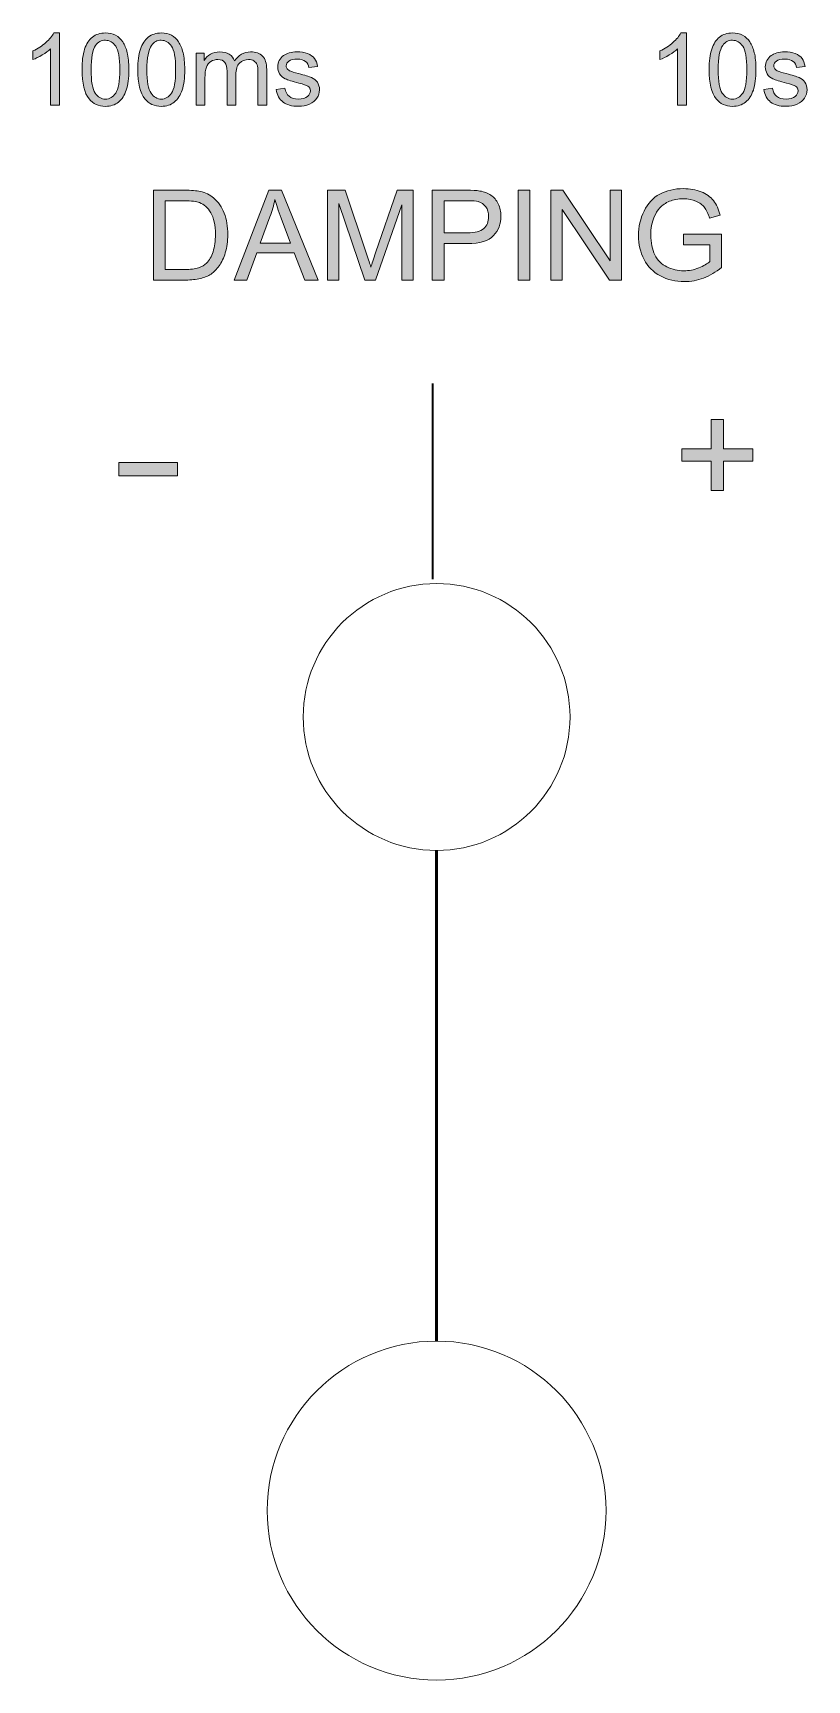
# Model space of a CAD drawing. Header units: inches. Extents: x -54 to 54, y -111 to 111.
# Drawn here: x -11.35 to 10.41, y -59.28 to -13 of the extents above; entities that cross this region are included whole.
import ezdxf

# ---------------------------------------------------------------- set-up
doc = ezdxf.new("R2010")
doc.units = ezdxf.units.IN
doc.header["$MEASUREMENT"] = 0
doc.layers.add('Decoupe', color=7, linetype='Continuous')
doc.layers.add('Impression', color=7, linetype='Continuous')

# ---------------------------------------------------------------- blocks, each defined once
blk = doc.blocks.new('block 26')
at = {"layer": 'Impression', "true_color": 0xffffff}
h = blk.add_hatch(color=7, dxfattribs=at)
h.dxf.hatch_style = 2
edge = h.paths.add_edge_path()
edge.add_spline(control_points=[(-7.96, -19.941), (-7.96, -19.941), (-7.96, -17.415), (-7.96, -17.415), (-7.96, -17.415), (-7.09, -17.415), (-7.09, -17.415), (-6.894, -17.415), (-6.744, -17.427), (-6.641, -17.451), (-6.496, -17.485), (-6.373, -17.545), (-6.27, -17.632), (-6.137, -17.745), (-6.037, -17.889), (-5.972, -18.064), (-5.905, -18.239), (-5.872, -18.439), (-5.872, -18.664), (-5.872, -18.856), (-5.895, -19.026), (-5.94, -19.174), (-5.984, -19.322), (-6.042, -19.445), (-6.112, -19.542), (-6.182, -19.639), (-6.259, -19.715), (-6.342, -19.771), (-6.425, -19.827), (-6.526, -19.869), (-6.643, -19.897), (-6.761, -19.926), (-6.896, -19.941), (-7.049, -19.941), (-7.049, -19.941), (-7.96, -19.941), (-7.96, -19.941)], knot_values=[0, 0, 0, 0, 1, 1, 1, 2, 2, 2, 3, 3, 3, 4, 4, 4, 5, 5, 5, 6, 6, 6, 7, 7, 7, 8, 8, 8, 9, 9, 9, 10, 10, 10, 11, 11, 11, 12, 12, 12, 12], degree=3, periodic=1)
edge = h.paths.add_edge_path()
edge.add_spline(control_points=[(-7.626, -19.643), (-7.626, -19.643), (-7.087, -19.643), (-7.087, -19.643), (-6.92, -19.643), (-6.789, -19.627), (-6.695, -19.596), (-6.6, -19.565), (-6.524, -19.521), (-6.468, -19.465), (-6.389, -19.386), (-6.327, -19.279), (-6.283, -19.145), (-6.239, -19.012), (-6.217, -18.849), (-6.217, -18.659), (-6.217, -18.395), (-6.26, -18.192), (-6.347, -18.05), (-6.434, -17.908), (-6.539, -17.813), (-6.663, -17.765), (-6.753, -17.731), (-6.897, -17.713), (-7.095, -17.713), (-7.095, -17.713), (-7.626, -17.713), (-7.626, -17.713), (-7.626, -17.713), (-7.626, -19.643), (-7.626, -19.643)], knot_values=[0, 0, 0, 0, 1, 1, 1, 2, 2, 2, 3, 3, 3, 4, 4, 4, 5, 5, 5, 6, 6, 6, 7, 7, 7, 8, 8, 8, 9, 9, 9, 10, 10, 10, 10], degree=3, periodic=1)
h = blk.add_hatch(color=7, dxfattribs=at)
h.dxf.hatch_style = 2
h.paths.add_polyline_path([(-5.69, -19.941), (-4.72, -17.415), (-4.36, -17.415), (-3.326, -19.941), (-3.707, -19.941), (-4.002, -19.176), (-5.058, -19.176), (-5.335, -19.941)])
edge = h.paths.add_edge_path()
edge.add_spline(control_points=[(-4.961, -18.904), (-4.961, -18.904), (-4.105, -18.904), (-4.105, -18.904), (-4.105, -18.904), (-4.369, -18.204), (-4.369, -18.204), (-4.449, -17.992), (-4.509, -17.817), (-4.548, -17.681), (-4.58, -17.842), (-4.625, -18.003), (-4.684, -18.163), (-4.684, -18.163), (-4.961, -18.904), (-4.961, -18.904)], knot_values=[0, 0, 0, 0, 1, 1, 1, 2, 2, 2, 3, 3, 3, 4, 4, 4, 5, 5, 5, 5], degree=3, periodic=1)
h = blk.add_hatch(color=7, dxfattribs=at)
h.dxf.hatch_style = 2
edge = h.paths.add_edge_path()
edge.add_spline(control_points=[(-3.07, -19.941), (-3.07, -19.941), (-3.07, -17.415), (-3.07, -17.415), (-3.07, -17.415), (-2.567, -17.415), (-2.567, -17.415), (-2.567, -17.415), (-1.969, -19.203), (-1.969, -19.203), (-1.914, -19.37), (-1.874, -19.494), (-1.848, -19.577), (-1.82, -19.485), (-1.775, -19.35), (-1.714, -19.172), (-1.714, -19.172), (-1.109, -17.415), (-1.109, -17.415), (-1.109, -17.415), (-0.66, -17.415), (-0.66, -17.415), (-0.66, -17.415), (-0.66, -19.941), (-0.66, -19.941), (-0.66, -19.941), (-0.982, -19.941), (-0.982, -19.941), (-0.982, -19.941), (-0.982, -17.827), (-0.982, -17.827), (-0.982, -17.827), (-1.716, -19.941), (-1.716, -19.941), (-1.716, -19.941), (-2.017, -19.941), (-2.017, -19.941), (-2.017, -19.941), (-2.748, -17.791), (-2.748, -17.791), (-2.748, -17.791), (-2.748, -19.941), (-2.748, -19.941), (-2.748, -19.941), (-3.07, -19.941), (-3.07, -19.941)], knot_values=[0, 0, 0, 0, 1, 1, 1, 2, 2, 2, 3, 3, 3, 4, 4, 4, 5, 5, 5, 6, 6, 6, 7, 7, 7, 8, 8, 8, 9, 9, 9, 10, 10, 10, 11, 11, 11, 12, 12, 12, 13, 13, 13, 14, 14, 14, 15, 15, 15, 15], degree=3, periodic=1)
h = blk.add_hatch(color=7, dxfattribs=at)
h.dxf.hatch_style = 2
edge = h.paths.add_edge_path()
edge.add_spline(control_points=[(-0.121, -19.941), (-0.121, -19.941), (-0.121, -17.415), (-0.121, -17.415), (-0.121, -17.415), (0.832, -17.415), (0.832, -17.415), (1, -17.415), (1.128, -17.423), (1.216, -17.439), (1.34, -17.46), (1.444, -17.499), (1.528, -17.557), (1.612, -17.615), (1.679, -17.697), (1.73, -17.801), (1.781, -17.906), (1.807, -18.021), (1.807, -18.146), (1.807, -18.36), (1.739, -18.542), (1.602, -18.691), (1.465, -18.84), (1.219, -18.914), (0.861, -18.914), (0.861, -18.914), (0.213, -18.914), (0.213, -18.914), (0.213, -18.914), (0.213, -19.941), (0.213, -19.941), (0.213, -19.941), (-0.121, -19.941), (-0.121, -19.941)], knot_values=[0, 0, 0, 0, 1, 1, 1, 2, 2, 2, 3, 3, 3, 4, 4, 4, 5, 5, 5, 6, 6, 6, 7, 7, 7, 8, 8, 8, 9, 9, 9, 10, 10, 10, 11, 11, 11, 11], degree=3, periodic=1)
edge = h.paths.add_edge_path()
edge.add_spline(control_points=[(0.213, -18.616), (0.213, -18.616), (0.866, -18.616), (0.866, -18.616), (1.082, -18.616), (1.236, -18.576), (1.326, -18.495), (1.417, -18.415), (1.462, -18.302), (1.462, -18.156), (1.462, -18.05), (1.436, -17.96), (1.382, -17.885), (1.329, -17.809), (1.258, -17.76), (1.171, -17.736), (1.115, -17.721), (1.011, -17.713), (0.86, -17.713), (0.86, -17.713), (0.213, -17.713), (0.213, -17.713), (0.213, -17.713), (0.213, -18.616), (0.213, -18.616)], knot_values=[0, 0, 0, 0, 1, 1, 1, 2, 2, 2, 3, 3, 3, 4, 4, 4, 5, 5, 5, 6, 6, 6, 7, 7, 7, 8, 8, 8, 8], degree=3, periodic=1)
h = blk.add_hatch(color=7, dxfattribs=at)
h.dxf.hatch_style = 2
h.paths.add_polyline_path([(2.289, -19.941), (2.289, -17.415), (2.623, -17.415), (2.623, -19.941)])
h = blk.add_hatch(color=7, dxfattribs=at)
h.dxf.hatch_style = 2
h.paths.add_polyline_path([(3.209, -19.941), (3.209, -17.415), (3.552, -17.415), (4.878, -19.398), (4.878, -17.415), (5.199, -17.415), (5.199, -19.941), (4.856, -19.941), (3.53, -17.956), (3.53, -19.941)])
h = blk.add_hatch(color=7, dxfattribs=at)
h.dxf.hatch_style = 2
edge = h.paths.add_edge_path()
edge.add_spline(control_points=[(6.942, -18.95), (6.942, -18.95), (6.942, -18.654), (6.942, -18.654), (6.942, -18.654), (8.012, -18.652), (8.012, -18.652), (8.012, -18.652), (8.012, -19.589), (8.012, -19.589), (7.847, -19.72), (7.678, -19.819), (7.503, -19.885), (7.329, -19.951), (7.15, -19.984), (6.966, -19.984), (6.718, -19.984), (6.493, -19.931), (6.29, -19.824), (6.087, -19.718), (5.934, -19.564), (5.831, -19.364), (5.727, -19.163), (5.676, -18.938), (5.676, -18.69), (5.676, -18.444), (5.727, -18.215), (5.83, -18.002), (5.933, -17.789), (6.081, -17.631), (6.274, -17.527), (6.466, -17.424), (6.689, -17.372), (6.94, -17.372), (7.123, -17.372), (7.288, -17.402), (7.435, -17.461), (7.583, -17.52), (7.699, -17.602), (7.782, -17.708), (7.866, -17.814), (7.93, -17.952), (7.974, -18.122), (7.974, -18.122), (7.672, -18.204), (7.672, -18.204), (7.634, -18.076), (7.587, -17.974), (7.531, -17.901), (7.475, -17.828), (7.394, -17.769), (7.29, -17.725), (7.185, -17.68), (7.069, -17.658), (6.942, -17.658), (6.789, -17.658), (6.657, -17.681), (6.546, -17.728), (6.434, -17.774), (6.344, -17.836), (6.276, -17.911), (6.208, -17.987), (6.155, -18.071), (6.117, -18.161), (6.052, -18.317), (6.02, -18.487), (6.02, -18.669), (6.02, -18.894), (6.059, -19.083), (6.136, -19.234), (6.214, -19.386), (6.327, -19.499), (6.475, -19.572), (6.623, -19.645), (6.781, -19.682), (6.947, -19.682), (7.092, -19.682), (7.233, -19.654), (7.371, -19.599), (7.509, -19.543), (7.613, -19.483), (7.684, -19.42), (7.684, -19.42), (7.684, -18.95), (7.684, -18.95), (7.684, -18.95), (6.942, -18.95), (6.942, -18.95)], knot_values=[0, 0, 0, 0, 1, 1, 1, 2, 2, 2, 3, 3, 3, 4, 4, 4, 5, 5, 5, 6, 6, 6, 7, 7, 7, 8, 8, 8, 9, 9, 9, 10, 10, 10, 11, 11, 11, 12, 12, 12, 13, 13, 13, 14, 14, 14, 15, 15, 15, 16, 16, 16, 17, 17, 17, 18, 18, 18, 19, 19, 19, 20, 20, 20, 21, 21, 21, 22, 22, 22, 23, 23, 23, 24, 24, 24, 25, 25, 25, 26, 26, 26, 27, 27, 27, 28, 28, 28, 29, 29, 29, 29], degree=3, periodic=1)
at = {"layer": 'Impression', "lineweight": 0}
for points in [[(-5.69, -19.941), (-4.72, -17.415), (-4.36, -17.415), (-3.326, -19.941), (-3.707, -19.941), (-4.002, -19.176), (-5.058, -19.176), (-5.335, -19.941), (-5.69, -19.941)], [(2.289, -19.941), (2.289, -17.415), (2.623, -17.415), (2.623, -19.941), (2.289, -19.941)], [(3.209, -19.941), (3.209, -17.415), (3.552, -17.415), (4.878, -19.398), (4.878, -17.415), (5.199, -17.415), (5.199, -19.941), (4.856, -19.941), (3.53, -17.956), (3.53, -19.941), (3.209, -19.941)]]:
    blk.add_lwpolyline(points, dxfattribs=at)
for points, knots in [([(-7.96, -19.941), (-7.96, -19.941), (-7.96, -17.415), (-7.96, -17.415), (-7.96, -17.415), (-7.09, -17.415), (-7.09, -17.415), (-6.894, -17.415), (-6.744, -17.427), (-6.641, -17.451), (-6.496, -17.485), (-6.373, -17.545), (-6.27, -17.632), (-6.137, -17.745), (-6.037, -17.889), (-5.972, -18.064), (-5.905, -18.239), (-5.872, -18.439), (-5.872, -18.664), (-5.872, -18.856), (-5.895, -19.026), (-5.94, -19.174), (-5.984, -19.322), (-6.042, -19.445), (-6.112, -19.542), (-6.182, -19.639), (-6.259, -19.715), (-6.342, -19.771), (-6.425, -19.827), (-6.526, -19.869), (-6.643, -19.897), (-6.761, -19.926), (-6.896, -19.941), (-7.049, -19.941), (-7.049, -19.941), (-7.96, -19.941), (-7.96, -19.941)], [0, 0, 0, 0, 1, 1, 1, 2, 2, 2, 3, 3, 3, 4, 4, 4, 5, 5, 5, 6, 6, 6, 7, 7, 7, 8, 8, 8, 9, 9, 9, 10, 10, 10, 11, 11, 11, 12, 12, 12, 12]), ([(-3.07, -19.941), (-3.07, -19.941), (-3.07, -17.415), (-3.07, -17.415), (-3.07, -17.415), (-2.567, -17.415), (-2.567, -17.415), (-2.567, -17.415), (-1.969, -19.203), (-1.969, -19.203), (-1.914, -19.37), (-1.874, -19.494), (-1.848, -19.577), (-1.82, -19.485), (-1.775, -19.35), (-1.714, -19.172), (-1.714, -19.172), (-1.109, -17.415), (-1.109, -17.415), (-1.109, -17.415), (-0.66, -17.415), (-0.66, -17.415), (-0.66, -17.415), (-0.66, -19.941), (-0.66, -19.941), (-0.66, -19.941), (-0.982, -19.941), (-0.982, -19.941), (-0.982, -19.941), (-0.982, -17.827), (-0.982, -17.827), (-0.982, -17.827), (-1.716, -19.941), (-1.716, -19.941), (-1.716, -19.941), (-2.017, -19.941), (-2.017, -19.941), (-2.017, -19.941), (-2.748, -17.791), (-2.748, -17.791), (-2.748, -17.791), (-2.748, -19.941), (-2.748, -19.941), (-2.748, -19.941), (-3.07, -19.941), (-3.07, -19.941)], [0, 0, 0, 0, 1, 1, 1, 2, 2, 2, 3, 3, 3, 4, 4, 4, 5, 5, 5, 6, 6, 6, 7, 7, 7, 8, 8, 8, 9, 9, 9, 10, 10, 10, 11, 11, 11, 12, 12, 12, 13, 13, 13, 14, 14, 14, 15, 15, 15, 15]), ([(-0.121, -19.941), (-0.121, -19.941), (-0.121, -17.415), (-0.121, -17.415), (-0.121, -17.415), (0.832, -17.415), (0.832, -17.415), (1, -17.415), (1.128, -17.423), (1.216, -17.439), (1.34, -17.46), (1.444, -17.499), (1.528, -17.557), (1.612, -17.615), (1.679, -17.697), (1.73, -17.801), (1.781, -17.906), (1.807, -18.021), (1.807, -18.146), (1.807, -18.36), (1.739, -18.542), (1.602, -18.691), (1.465, -18.84), (1.219, -18.914), (0.861, -18.914), (0.861, -18.914), (0.213, -18.914), (0.213, -18.914), (0.213, -18.914), (0.213, -19.941), (0.213, -19.941), (0.213, -19.941), (-0.121, -19.941), (-0.121, -19.941)], [0, 0, 0, 0, 1, 1, 1, 2, 2, 2, 3, 3, 3, 4, 4, 4, 5, 5, 5, 6, 6, 6, 7, 7, 7, 8, 8, 8, 9, 9, 9, 10, 10, 10, 11, 11, 11, 11]), ([(6.942, -18.95), (6.942, -18.95), (6.942, -18.654), (6.942, -18.654), (6.942, -18.654), (8.012, -18.652), (8.012, -18.652), (8.012, -18.652), (8.012, -19.589), (8.012, -19.589), (7.847, -19.72), (7.678, -19.819), (7.503, -19.885), (7.329, -19.951), (7.15, -19.984), (6.966, -19.984), (6.718, -19.984), (6.493, -19.931), (6.29, -19.824), (6.087, -19.718), (5.934, -19.564), (5.831, -19.364), (5.727, -19.163), (5.676, -18.938), (5.676, -18.69), (5.676, -18.444), (5.727, -18.215), (5.83, -18.002), (5.933, -17.789), (6.081, -17.631), (6.274, -17.527), (6.466, -17.424), (6.689, -17.372), (6.94, -17.372), (7.123, -17.372), (7.288, -17.402), (7.435, -17.461), (7.583, -17.52), (7.699, -17.602), (7.782, -17.708), (7.866, -17.814), (7.93, -17.952), (7.974, -18.122), (7.974, -18.122), (7.672, -18.204), (7.672, -18.204), (7.634, -18.076), (7.587, -17.974), (7.531, -17.901), (7.475, -17.828), (7.394, -17.769), (7.29, -17.725), (7.185, -17.68), (7.069, -17.658), (6.942, -17.658), (6.789, -17.658), (6.657, -17.681), (6.546, -17.728), (6.434, -17.774), (6.344, -17.836), (6.276, -17.911), (6.208, -17.987), (6.155, -18.071), (6.117, -18.161), (6.052, -18.317), (6.02, -18.487), (6.02, -18.669), (6.02, -18.894), (6.059, -19.083), (6.136, -19.234), (6.214, -19.386), (6.327, -19.499), (6.475, -19.572), (6.623, -19.645), (6.781, -19.682), (6.947, -19.682), (7.092, -19.682), (7.233, -19.654), (7.371, -19.599), (7.509, -19.543), (7.613, -19.483), (7.684, -19.42), (7.684, -19.42), (7.684, -18.95), (7.684, -18.95), (7.684, -18.95), (6.942, -18.95), (6.942, -18.95)], [0, 0, 0, 0, 1, 1, 1, 2, 2, 2, 3, 3, 3, 4, 4, 4, 5, 5, 5, 6, 6, 6, 7, 7, 7, 8, 8, 8, 9, 9, 9, 10, 10, 10, 11, 11, 11, 12, 12, 12, 13, 13, 13, 14, 14, 14, 15, 15, 15, 16, 16, 16, 17, 17, 17, 18, 18, 18, 19, 19, 19, 20, 20, 20, 21, 21, 21, 22, 22, 22, 23, 23, 23, 24, 24, 24, 25, 25, 25, 26, 26, 26, 27, 27, 27, 28, 28, 28, 29, 29, 29, 29]), ([(-7.626, -19.643), (-7.626, -19.643), (-7.087, -19.643), (-7.087, -19.643), (-6.92, -19.643), (-6.789, -19.627), (-6.695, -19.596), (-6.6, -19.565), (-6.524, -19.521), (-6.468, -19.465), (-6.389, -19.386), (-6.327, -19.279), (-6.283, -19.145), (-6.239, -19.012), (-6.217, -18.849), (-6.217, -18.659), (-6.217, -18.395), (-6.26, -18.192), (-6.347, -18.05), (-6.434, -17.908), (-6.539, -17.813), (-6.663, -17.765), (-6.753, -17.731), (-6.897, -17.713), (-7.095, -17.713), (-7.095, -17.713), (-7.626, -17.713), (-7.626, -17.713), (-7.626, -17.713), (-7.626, -19.643), (-7.626, -19.643)], [0, 0, 0, 0, 1, 1, 1, 2, 2, 2, 3, 3, 3, 4, 4, 4, 5, 5, 5, 6, 6, 6, 7, 7, 7, 8, 8, 8, 9, 9, 9, 10, 10, 10, 10]), ([(-4.961, -18.904), (-4.961, -18.904), (-4.105, -18.904), (-4.105, -18.904), (-4.105, -18.904), (-4.369, -18.204), (-4.369, -18.204), (-4.449, -17.992), (-4.509, -17.817), (-4.548, -17.681), (-4.58, -17.842), (-4.625, -18.003), (-4.684, -18.163), (-4.684, -18.163), (-4.961, -18.904), (-4.961, -18.904)], [0, 0, 0, 0, 1, 1, 1, 2, 2, 2, 3, 3, 3, 4, 4, 4, 5, 5, 5, 5]), ([(0.213, -18.616), (0.213, -18.616), (0.866, -18.616), (0.866, -18.616), (1.082, -18.616), (1.236, -18.576), (1.326, -18.495), (1.417, -18.415), (1.462, -18.302), (1.462, -18.156), (1.462, -18.05), (1.436, -17.96), (1.382, -17.885), (1.329, -17.809), (1.258, -17.76), (1.171, -17.736), (1.115, -17.721), (1.011, -17.713), (0.86, -17.713), (0.86, -17.713), (0.213, -17.713), (0.213, -17.713), (0.213, -17.713), (0.213, -18.616), (0.213, -18.616)], [0, 0, 0, 0, 1, 1, 1, 2, 2, 2, 3, 3, 3, 4, 4, 4, 5, 5, 5, 6, 6, 6, 7, 7, 7, 8, 8, 8, 8])]:
    blk.add_open_spline(points, degree=3, knots=knots, dxfattribs=at)
blk = doc.blocks.new('block 29')
at = {"layer": 'Impression', "true_color": 0x221e1f}
h = blk.add_hatch(color=250, dxfattribs=at)
h.dxf.hatch_style = 2
h.paths.add_polyline_path([(7.714, -25.859), (7.714, -25.028), (6.889, -25.028), (6.889, -24.681), (7.714, -24.681), (7.714, -23.856), (8.065, -23.856), (8.065, -24.681), (8.89, -24.681), (8.89, -25.028), (8.065, -25.028), (8.065, -25.859)])
at = {"layer": 'Impression', "lineweight": 0}
blk.add_lwpolyline([(7.714, -25.859), (7.714, -25.028), (6.889, -25.028), (6.889, -24.681), (7.714, -24.681), (7.714, -23.856), (8.065, -23.856), (8.065, -24.681), (8.89, -24.681), (8.89, -25.028), (8.065, -25.028), (8.065, -25.859), (7.714, -25.859)], dxfattribs=at)
blk = doc.blocks.new('block 30')
at = {"layer": 'Impression', "true_color": 0x221e1f}
h = blk.add_hatch(color=250, dxfattribs=at)
h.dxf.hatch_style = 2
h.paths.add_polyline_path([(-8.932, -25.439), (-8.932, -25.065), (-7.286, -25.065), (-7.286, -25.439)])
at = {"layer": 'Impression', "lineweight": 0}
blk.add_lwpolyline([(-8.932, -25.439), (-8.932, -25.065), (-7.286, -25.065), (-7.286, -25.439), (-8.932, -25.439)], dxfattribs=at)
blk = doc.blocks.new('block 44')
at = {"layer": 'Impression', "true_color": 0xffffff}
h = blk.add_hatch(color=7, dxfattribs=at)
h.dxf.hatch_style = 2
edge = h.paths.add_edge_path()
edge.add_spline(control_points=[(-10.604, -15.025), (-10.604, -15.025), (-10.852, -15.025), (-10.852, -15.025), (-10.852, -15.025), (-10.852, -13.444), (-10.852, -13.444), (-10.911, -13.501), (-10.99, -13.559), (-11.087, -13.615), (-11.183, -13.672), (-11.271, -13.715), (-11.348, -13.744), (-11.348, -13.744), (-11.348, -13.504), (-11.348, -13.504), (-11.209, -13.439), (-11.088, -13.359), (-10.984, -13.267), (-10.88, -13.174), (-10.807, -13.084), (-10.764, -12.997), (-10.764, -12.997), (-10.604, -12.997), (-10.604, -12.997), (-10.604, -12.997), (-10.604, -15.025), (-10.604, -15.025)], knot_values=[0, 0, 0, 0, 1, 1, 1, 2, 2, 2, 3, 3, 3, 4, 4, 4, 5, 5, 5, 6, 6, 6, 7, 7, 7, 8, 8, 8, 9, 9, 9, 9], degree=3, periodic=1)
h = blk.add_hatch(color=7, dxfattribs=at)
h.dxf.hatch_style = 2
edge = h.paths.add_edge_path()
edge.add_spline(control_points=[(-9.968, -14.029), (-9.968, -13.79), (-9.944, -13.598), (-9.895, -13.452), (-9.845, -13.306), (-9.772, -13.194), (-9.676, -13.115), (-9.579, -13.036), (-9.457, -12.997), (-9.31, -12.997), (-9.201, -12.997), (-9.106, -13.018), (-9.024, -13.062), (-8.943, -13.106), (-8.875, -13.169), (-8.822, -13.251), (-8.768, -13.333), (-8.727, -13.433), (-8.696, -13.551), (-8.666, -13.669), (-8.651, -13.829), (-8.651, -14.029), (-8.651, -14.266), (-8.675, -14.457), (-8.724, -14.603), (-8.773, -14.748), (-8.846, -14.861), (-8.942, -14.94), (-9.039, -15.02), (-9.162, -15.06), (-9.31, -15.06), (-9.504, -15.06), (-9.657, -14.99), (-9.769, -14.85), (-9.902, -14.682), (-9.968, -14.408), (-9.968, -14.029)], knot_values=[0, 0, 0, 0, 1, 1, 1, 2, 2, 2, 3, 3, 3, 4, 4, 4, 5, 5, 5, 6, 6, 6, 7, 7, 7, 8, 8, 8, 9, 9, 9, 10, 10, 10, 11, 11, 11, 12, 12, 12, 12], degree=3, periodic=1)
edge = h.paths.add_edge_path()
edge.add_spline(control_points=[(-9.713, -14.029), (-9.713, -14.361), (-9.675, -14.581), (-9.597, -14.691), (-9.519, -14.801), (-9.424, -14.856), (-9.31, -14.856), (-9.196, -14.856), (-9.1, -14.8), (-9.022, -14.69), (-8.945, -14.58), (-8.906, -14.36), (-8.906, -14.029), (-8.906, -13.696), (-8.945, -13.475), (-9.022, -13.366), (-9.1, -13.257), (-9.197, -13.202), (-9.312, -13.202), (-9.426, -13.202), (-9.517, -13.25), (-9.585, -13.347), (-9.671, -13.47), (-9.713, -13.697), (-9.713, -14.029)], knot_values=[0, 0, 0, 0, 1, 1, 1, 2, 2, 2, 3, 3, 3, 4, 4, 4, 5, 5, 5, 6, 6, 6, 7, 7, 7, 8, 8, 8, 8], degree=3, periodic=1)
h = blk.add_hatch(color=7, dxfattribs=at)
h.dxf.hatch_style = 2
edge = h.paths.add_edge_path()
edge.add_spline(control_points=[(-8.399, -14.029), (-8.399, -13.79), (-8.374, -13.598), (-8.325, -13.452), (-8.276, -13.306), (-8.203, -13.194), (-8.106, -13.115), (-8.009, -13.036), (-7.887, -12.997), (-7.74, -12.997), (-7.632, -12.997), (-7.536, -13.018), (-7.455, -13.062), (-7.373, -13.106), (-7.306, -13.169), (-7.252, -13.251), (-7.199, -13.333), (-7.157, -13.433), (-7.127, -13.551), (-7.097, -13.669), (-7.081, -13.829), (-7.081, -14.029), (-7.081, -14.266), (-7.106, -14.457), (-7.154, -14.603), (-7.203, -14.748), (-7.276, -14.861), (-7.373, -14.94), (-7.47, -15.02), (-7.592, -15.06), (-7.74, -15.06), (-7.935, -15.06), (-8.088, -14.99), (-8.199, -14.85), (-8.332, -14.682), (-8.399, -14.408), (-8.399, -14.029)], knot_values=[0, 0, 0, 0, 1, 1, 1, 2, 2, 2, 3, 3, 3, 4, 4, 4, 5, 5, 5, 6, 6, 6, 7, 7, 7, 8, 8, 8, 9, 9, 9, 10, 10, 10, 11, 11, 11, 12, 12, 12, 12], degree=3, periodic=1)
edge = h.paths.add_edge_path()
edge.add_spline(control_points=[(-8.144, -14.029), (-8.144, -14.361), (-8.105, -14.581), (-8.027, -14.691), (-7.95, -14.801), (-7.854, -14.856), (-7.74, -14.856), (-7.626, -14.856), (-7.53, -14.8), (-7.453, -14.69), (-7.375, -14.58), (-7.336, -14.36), (-7.336, -14.029), (-7.336, -13.696), (-7.375, -13.475), (-7.453, -13.366), (-7.53, -13.257), (-7.627, -13.202), (-7.743, -13.202), (-7.857, -13.202), (-7.948, -13.25), (-8.016, -13.347), (-8.101, -13.47), (-8.144, -13.697), (-8.144, -14.029)], knot_values=[0, 0, 0, 0, 1, 1, 1, 2, 2, 2, 3, 3, 3, 4, 4, 4, 5, 5, 5, 6, 6, 6, 7, 7, 7, 8, 8, 8, 8], degree=3, periodic=1)
h = blk.add_hatch(color=7, dxfattribs=at)
h.dxf.hatch_style = 2
edge = h.paths.add_edge_path()
edge.add_spline(control_points=[(-6.76, -15.025), (-6.76, -15.025), (-6.76, -13.562), (-6.76, -13.562), (-6.76, -13.562), (-6.538, -13.562), (-6.538, -13.562), (-6.538, -13.562), (-6.538, -13.767), (-6.538, -13.767), (-6.493, -13.695), (-6.431, -13.638), (-6.355, -13.594), (-6.279, -13.55), (-6.192, -13.529), (-6.095, -13.529), (-5.986, -13.529), (-5.897, -13.551), (-5.828, -13.596), (-5.759, -13.641), (-5.71, -13.704), (-5.681, -13.785), (-5.566, -13.614), (-5.415, -13.529), (-5.229, -13.529), (-5.084, -13.529), (-4.973, -13.569), (-4.894, -13.649), (-4.816, -13.729), (-4.777, -13.853), (-4.777, -14.021), (-4.777, -14.021), (-4.777, -15.025), (-4.777, -15.025), (-4.777, -15.025), (-5.024, -15.025), (-5.024, -15.025), (-5.024, -15.025), (-5.024, -14.103), (-5.024, -14.103), (-5.024, -14.004), (-5.032, -13.933), (-5.048, -13.889), (-5.064, -13.845), (-5.093, -13.81), (-5.136, -13.783), (-5.178, -13.757), (-5.228, -13.744), (-5.284, -13.744), (-5.387, -13.744), (-5.473, -13.778), (-5.541, -13.846), (-5.609, -13.915), (-5.643, -14.024), (-5.643, -14.175), (-5.643, -14.175), (-5.643, -15.025), (-5.643, -15.025), (-5.643, -15.025), (-5.891, -15.025), (-5.891, -15.025), (-5.891, -15.025), (-5.891, -14.074), (-5.891, -14.074), (-5.891, -13.964), (-5.911, -13.881), (-5.951, -13.826), (-5.992, -13.771), (-6.058, -13.744), (-6.15, -13.744), (-6.22, -13.744), (-6.284, -13.762), (-6.343, -13.799), (-6.403, -13.836), (-6.446, -13.889), (-6.472, -13.96), (-6.499, -14.03), (-6.512, -14.132), (-6.512, -14.266), (-6.512, -14.266), (-6.512, -15.025), (-6.512, -15.025), (-6.512, -15.025), (-6.76, -15.025), (-6.76, -15.025)], knot_values=[0, 0, 0, 0, 1, 1, 1, 2, 2, 2, 3, 3, 3, 4, 4, 4, 5, 5, 5, 6, 6, 6, 7, 7, 7, 8, 8, 8, 9, 9, 9, 10, 10, 10, 11, 11, 11, 12, 12, 12, 13, 13, 13, 14, 14, 14, 15, 15, 15, 16, 16, 16, 17, 17, 17, 18, 18, 18, 19, 19, 19, 20, 20, 20, 21, 21, 21, 22, 22, 22, 23, 23, 23, 24, 24, 24, 25, 25, 25, 26, 26, 26, 27, 27, 27, 28, 28, 28, 28], degree=3, periodic=1)
h = blk.add_hatch(color=7, dxfattribs=at)
h.dxf.hatch_style = 2
edge = h.paths.add_edge_path()
edge.add_spline(control_points=[(-4.509, -14.588), (-4.509, -14.588), (-4.263, -14.55), (-4.263, -14.55), (-4.25, -14.648), (-4.211, -14.723), (-4.148, -14.776), (-4.085, -14.828), (-3.997, -14.854), (-3.884, -14.854), (-3.77, -14.854), (-3.686, -14.831), (-3.631, -14.785), (-3.576, -14.738), (-3.548, -14.684), (-3.548, -14.621), (-3.548, -14.565), (-3.573, -14.521), (-3.621, -14.489), (-3.655, -14.467), (-3.74, -14.439), (-3.875, -14.405), (-4.057, -14.359), (-4.183, -14.319), (-4.253, -14.286), (-4.323, -14.252), (-4.377, -14.206), (-4.413, -14.147), (-4.449, -14.087), (-4.467, -14.022), (-4.467, -13.95), (-4.467, -13.885), (-4.452, -13.824), (-4.422, -13.769), (-4.392, -13.714), (-4.352, -13.667), (-4.301, -13.631), (-4.262, -13.602), (-4.209, -13.578), (-4.143, -13.558), (-4.076, -13.539), (-4.005, -13.529), (-3.928, -13.529), (-3.814, -13.529), (-3.713, -13.545), (-3.626, -13.578), (-3.539, -13.611), (-3.475, -13.656), (-3.434, -13.713), (-3.392, -13.769), (-3.364, -13.844), (-3.348, -13.939), (-3.348, -13.939), (-3.591, -13.972), (-3.591, -13.972), (-3.602, -13.897), (-3.634, -13.838), (-3.687, -13.796), (-3.739, -13.754), (-3.814, -13.732), (-3.911, -13.732), (-4.025, -13.732), (-4.106, -13.751), (-4.154, -13.789), (-4.203, -13.827), (-4.227, -13.871), (-4.227, -13.921), (-4.227, -13.953), (-4.217, -13.982), (-4.197, -14.008), (-4.177, -14.035), (-4.145, -14.057), (-4.102, -14.074), (-4.077, -14.084), (-4.004, -14.105), (-3.883, -14.138), (-3.708, -14.184), (-3.585, -14.223), (-3.516, -14.253), (-3.446, -14.283), (-3.392, -14.326), (-3.352, -14.383), (-3.313, -14.44), (-3.293, -14.511), (-3.293, -14.595), (-3.293, -14.678), (-3.317, -14.756), (-3.366, -14.829), (-3.414, -14.902), (-3.483, -14.958), (-3.574, -14.998), (-3.665, -15.038), (-3.768, -15.058), (-3.883, -15.058), (-4.073, -15.058), (-4.218, -15.019), (-4.318, -14.94), (-4.417, -14.861), (-4.481, -14.744), (-4.509, -14.588)], knot_values=[0, 0, 0, 0, 1, 1, 1, 2, 2, 2, 3, 3, 3, 4, 4, 4, 5, 5, 5, 6, 6, 6, 7, 7, 7, 8, 8, 8, 9, 9, 9, 10, 10, 10, 11, 11, 11, 12, 12, 12, 13, 13, 13, 14, 14, 14, 15, 15, 15, 16, 16, 16, 17, 17, 17, 18, 18, 18, 19, 19, 19, 20, 20, 20, 21, 21, 21, 22, 22, 22, 23, 23, 23, 24, 24, 24, 25, 25, 25, 26, 26, 26, 27, 27, 27, 28, 28, 28, 29, 29, 29, 30, 30, 30, 31, 31, 31, 32, 32, 32, 33, 33, 33, 33], degree=3, periodic=1)
at = {"layer": 'Impression', "lineweight": 0}
for points, knots in [([(-10.604, -15.025), (-10.604, -15.025), (-10.852, -15.025), (-10.852, -15.025), (-10.852, -15.025), (-10.852, -13.444), (-10.852, -13.444), (-10.911, -13.501), (-10.99, -13.559), (-11.087, -13.615), (-11.183, -13.672), (-11.271, -13.715), (-11.348, -13.744), (-11.348, -13.744), (-11.348, -13.504), (-11.348, -13.504), (-11.209, -13.439), (-11.088, -13.359), (-10.984, -13.267), (-10.88, -13.174), (-10.807, -13.084), (-10.764, -12.997), (-10.764, -12.997), (-10.604, -12.997), (-10.604, -12.997), (-10.604, -12.997), (-10.604, -15.025), (-10.604, -15.025)], [0, 0, 0, 0, 1, 1, 1, 2, 2, 2, 3, 3, 3, 4, 4, 4, 5, 5, 5, 6, 6, 6, 7, 7, 7, 8, 8, 8, 9, 9, 9, 9]), ([(-9.968, -14.029), (-9.968, -13.79), (-9.944, -13.598), (-9.895, -13.452), (-9.845, -13.306), (-9.772, -13.194), (-9.676, -13.115), (-9.579, -13.036), (-9.457, -12.997), (-9.31, -12.997), (-9.201, -12.997), (-9.106, -13.018), (-9.024, -13.062), (-8.943, -13.106), (-8.875, -13.169), (-8.822, -13.251), (-8.768, -13.333), (-8.727, -13.433), (-8.696, -13.551), (-8.666, -13.669), (-8.651, -13.829), (-8.651, -14.029), (-8.651, -14.266), (-8.675, -14.457), (-8.724, -14.603), (-8.773, -14.748), (-8.846, -14.861), (-8.942, -14.94), (-9.039, -15.02), (-9.162, -15.06), (-9.31, -15.06), (-9.504, -15.06), (-9.657, -14.99), (-9.769, -14.85), (-9.902, -14.682), (-9.968, -14.408), (-9.968, -14.029)], [0, 0, 0, 0, 1, 1, 1, 2, 2, 2, 3, 3, 3, 4, 4, 4, 5, 5, 5, 6, 6, 6, 7, 7, 7, 8, 8, 8, 9, 9, 9, 10, 10, 10, 11, 11, 11, 12, 12, 12, 12]), ([(-9.713, -14.029), (-9.713, -14.361), (-9.675, -14.581), (-9.597, -14.691), (-9.519, -14.801), (-9.424, -14.856), (-9.31, -14.856), (-9.196, -14.856), (-9.1, -14.8), (-9.022, -14.69), (-8.945, -14.58), (-8.906, -14.36), (-8.906, -14.029), (-8.906, -13.696), (-8.945, -13.475), (-9.022, -13.366), (-9.1, -13.257), (-9.197, -13.202), (-9.312, -13.202), (-9.426, -13.202), (-9.517, -13.25), (-9.585, -13.347), (-9.671, -13.47), (-9.713, -13.697), (-9.713, -14.029)], [0, 0, 0, 0, 1, 1, 1, 2, 2, 2, 3, 3, 3, 4, 4, 4, 5, 5, 5, 6, 6, 6, 7, 7, 7, 8, 8, 8, 8]), ([(-8.399, -14.029), (-8.399, -13.79), (-8.374, -13.598), (-8.325, -13.452), (-8.276, -13.306), (-8.203, -13.194), (-8.106, -13.115), (-8.009, -13.036), (-7.887, -12.997), (-7.74, -12.997), (-7.632, -12.997), (-7.536, -13.018), (-7.455, -13.062), (-7.373, -13.106), (-7.306, -13.169), (-7.252, -13.251), (-7.199, -13.333), (-7.157, -13.433), (-7.127, -13.551), (-7.097, -13.669), (-7.081, -13.829), (-7.081, -14.029), (-7.081, -14.266), (-7.106, -14.457), (-7.154, -14.603), (-7.203, -14.748), (-7.276, -14.861), (-7.373, -14.94), (-7.47, -15.02), (-7.592, -15.06), (-7.74, -15.06), (-7.935, -15.06), (-8.088, -14.99), (-8.199, -14.85), (-8.332, -14.682), (-8.399, -14.408), (-8.399, -14.029)], [0, 0, 0, 0, 1, 1, 1, 2, 2, 2, 3, 3, 3, 4, 4, 4, 5, 5, 5, 6, 6, 6, 7, 7, 7, 8, 8, 8, 9, 9, 9, 10, 10, 10, 11, 11, 11, 12, 12, 12, 12]), ([(-8.144, -14.029), (-8.144, -14.361), (-8.105, -14.581), (-8.027, -14.691), (-7.95, -14.801), (-7.854, -14.856), (-7.74, -14.856), (-7.626, -14.856), (-7.53, -14.8), (-7.453, -14.69), (-7.375, -14.58), (-7.336, -14.36), (-7.336, -14.029), (-7.336, -13.696), (-7.375, -13.475), (-7.453, -13.366), (-7.53, -13.257), (-7.627, -13.202), (-7.743, -13.202), (-7.857, -13.202), (-7.948, -13.25), (-8.016, -13.347), (-8.101, -13.47), (-8.144, -13.697), (-8.144, -14.029)], [0, 0, 0, 0, 1, 1, 1, 2, 2, 2, 3, 3, 3, 4, 4, 4, 5, 5, 5, 6, 6, 6, 7, 7, 7, 8, 8, 8, 8]), ([(-6.76, -15.025), (-6.76, -15.025), (-6.76, -13.562), (-6.76, -13.562), (-6.76, -13.562), (-6.538, -13.562), (-6.538, -13.562), (-6.538, -13.562), (-6.538, -13.767), (-6.538, -13.767), (-6.493, -13.695), (-6.431, -13.638), (-6.355, -13.594), (-6.279, -13.55), (-6.192, -13.529), (-6.095, -13.529), (-5.986, -13.529), (-5.897, -13.551), (-5.828, -13.596), (-5.759, -13.641), (-5.71, -13.704), (-5.681, -13.785), (-5.566, -13.614), (-5.415, -13.529), (-5.229, -13.529), (-5.084, -13.529), (-4.973, -13.569), (-4.894, -13.649), (-4.816, -13.729), (-4.777, -13.853), (-4.777, -14.021), (-4.777, -14.021), (-4.777, -15.025), (-4.777, -15.025), (-4.777, -15.025), (-5.024, -15.025), (-5.024, -15.025), (-5.024, -15.025), (-5.024, -14.103), (-5.024, -14.103), (-5.024, -14.004), (-5.032, -13.933), (-5.048, -13.889), (-5.064, -13.845), (-5.093, -13.81), (-5.136, -13.783), (-5.178, -13.757), (-5.228, -13.744), (-5.284, -13.744), (-5.387, -13.744), (-5.473, -13.778), (-5.541, -13.846), (-5.609, -13.915), (-5.643, -14.024), (-5.643, -14.175), (-5.643, -14.175), (-5.643, -15.025), (-5.643, -15.025), (-5.643, -15.025), (-5.891, -15.025), (-5.891, -15.025), (-5.891, -15.025), (-5.891, -14.074), (-5.891, -14.074), (-5.891, -13.964), (-5.911, -13.881), (-5.951, -13.826), (-5.992, -13.771), (-6.058, -13.744), (-6.15, -13.744), (-6.22, -13.744), (-6.284, -13.762), (-6.343, -13.799), (-6.403, -13.836), (-6.446, -13.889), (-6.472, -13.96), (-6.499, -14.03), (-6.512, -14.132), (-6.512, -14.266), (-6.512, -14.266), (-6.512, -15.025), (-6.512, -15.025), (-6.512, -15.025), (-6.76, -15.025), (-6.76, -15.025)], [0, 0, 0, 0, 1, 1, 1, 2, 2, 2, 3, 3, 3, 4, 4, 4, 5, 5, 5, 6, 6, 6, 7, 7, 7, 8, 8, 8, 9, 9, 9, 10, 10, 10, 11, 11, 11, 12, 12, 12, 13, 13, 13, 14, 14, 14, 15, 15, 15, 16, 16, 16, 17, 17, 17, 18, 18, 18, 19, 19, 19, 20, 20, 20, 21, 21, 21, 22, 22, 22, 23, 23, 23, 24, 24, 24, 25, 25, 25, 26, 26, 26, 27, 27, 27, 28, 28, 28, 28]), ([(-4.509, -14.588), (-4.509, -14.588), (-4.263, -14.55), (-4.263, -14.55), (-4.25, -14.648), (-4.211, -14.723), (-4.148, -14.776), (-4.085, -14.828), (-3.997, -14.854), (-3.884, -14.854), (-3.77, -14.854), (-3.686, -14.831), (-3.631, -14.785), (-3.576, -14.738), (-3.548, -14.684), (-3.548, -14.621), (-3.548, -14.565), (-3.573, -14.521), (-3.621, -14.489), (-3.655, -14.467), (-3.74, -14.439), (-3.875, -14.405), (-4.057, -14.359), (-4.183, -14.319), (-4.253, -14.286), (-4.323, -14.252), (-4.377, -14.206), (-4.413, -14.147), (-4.449, -14.087), (-4.467, -14.022), (-4.467, -13.95), (-4.467, -13.885), (-4.452, -13.824), (-4.422, -13.769), (-4.392, -13.714), (-4.352, -13.667), (-4.301, -13.631), (-4.262, -13.602), (-4.209, -13.578), (-4.143, -13.558), (-4.076, -13.539), (-4.005, -13.529), (-3.928, -13.529), (-3.814, -13.529), (-3.713, -13.545), (-3.626, -13.578), (-3.539, -13.611), (-3.475, -13.656), (-3.434, -13.713), (-3.392, -13.769), (-3.364, -13.844), (-3.348, -13.939), (-3.348, -13.939), (-3.591, -13.972), (-3.591, -13.972), (-3.602, -13.897), (-3.634, -13.838), (-3.687, -13.796), (-3.739, -13.754), (-3.814, -13.732), (-3.911, -13.732), (-4.025, -13.732), (-4.106, -13.751), (-4.154, -13.789), (-4.203, -13.827), (-4.227, -13.871), (-4.227, -13.921), (-4.227, -13.953), (-4.217, -13.982), (-4.197, -14.008), (-4.177, -14.035), (-4.145, -14.057), (-4.102, -14.074), (-4.077, -14.084), (-4.004, -14.105), (-3.883, -14.138), (-3.708, -14.184), (-3.585, -14.223), (-3.516, -14.253), (-3.446, -14.283), (-3.392, -14.326), (-3.352, -14.383), (-3.313, -14.44), (-3.293, -14.511), (-3.293, -14.595), (-3.293, -14.678), (-3.317, -14.756), (-3.366, -14.829), (-3.414, -14.902), (-3.483, -14.958), (-3.574, -14.998), (-3.665, -15.038), (-3.768, -15.058), (-3.883, -15.058), (-4.073, -15.058), (-4.218, -15.019), (-4.318, -14.94), (-4.417, -14.861), (-4.481, -14.744), (-4.509, -14.588)], [0, 0, 0, 0, 1, 1, 1, 2, 2, 2, 3, 3, 3, 4, 4, 4, 5, 5, 5, 6, 6, 6, 7, 7, 7, 8, 8, 8, 9, 9, 9, 10, 10, 10, 11, 11, 11, 12, 12, 12, 13, 13, 13, 14, 14, 14, 15, 15, 15, 16, 16, 16, 17, 17, 17, 18, 18, 18, 19, 19, 19, 20, 20, 20, 21, 21, 21, 22, 22, 22, 23, 23, 23, 24, 24, 24, 25, 25, 25, 26, 26, 26, 27, 27, 27, 28, 28, 28, 29, 29, 29, 30, 30, 30, 31, 31, 31, 32, 32, 32, 33, 33, 33, 33])]:
    blk.add_open_spline(points, degree=3, knots=knots, dxfattribs=at)
blk = doc.blocks.new('block 45')
at = {"layer": 'Impression', "true_color": 0xffffff}
h = blk.add_hatch(color=7, dxfattribs=at)
h.dxf.hatch_style = 2
edge = h.paths.add_edge_path()
edge.add_spline(control_points=[(7.024, -15.025), (7.024, -15.025), (6.775, -15.025), (6.775, -15.025), (6.775, -15.025), (6.775, -13.444), (6.775, -13.444), (6.716, -13.501), (6.637, -13.559), (6.541, -13.615), (6.444, -13.672), (6.357, -13.715), (6.279, -13.744), (6.279, -13.744), (6.279, -13.504), (6.279, -13.504), (6.418, -13.439), (6.539, -13.359), (6.643, -13.267), (6.747, -13.174), (6.821, -13.084), (6.864, -12.997), (6.864, -12.997), (7.024, -12.997), (7.024, -12.997), (7.024, -12.997), (7.024, -15.025), (7.024, -15.025)], knot_values=[0, 0, 0, 0, 1, 1, 1, 2, 2, 2, 3, 3, 3, 4, 4, 4, 5, 5, 5, 6, 6, 6, 7, 7, 7, 8, 8, 8, 9, 9, 9, 9], degree=3, periodic=1)
h = blk.add_hatch(color=7, dxfattribs=at)
h.dxf.hatch_style = 2
edge = h.paths.add_edge_path()
edge.add_spline(control_points=[(7.659, -14.029), (7.659, -13.79), (7.683, -13.598), (7.733, -13.452), (7.782, -13.306), (7.855, -13.194), (7.952, -13.115), (8.048, -13.036), (8.17, -12.997), (8.317, -12.997), (8.426, -12.997), (8.521, -13.018), (8.603, -13.062), (8.684, -13.106), (8.752, -13.169), (8.805, -13.251), (8.859, -13.333), (8.9, -13.433), (8.931, -13.551), (8.961, -13.669), (8.976, -13.829), (8.976, -14.029), (8.976, -14.266), (8.952, -14.457), (8.903, -14.603), (8.855, -14.748), (8.782, -14.861), (8.685, -14.94), (8.588, -15.02), (8.465, -15.06), (8.317, -15.06), (8.123, -15.06), (7.97, -14.99), (7.859, -14.85), (7.725, -14.682), (7.659, -14.408), (7.659, -14.029)], knot_values=[0, 0, 0, 0, 1, 1, 1, 2, 2, 2, 3, 3, 3, 4, 4, 4, 5, 5, 5, 6, 6, 6, 7, 7, 7, 8, 8, 8, 9, 9, 9, 10, 10, 10, 11, 11, 11, 12, 12, 12, 12], degree=3, periodic=1)
edge = h.paths.add_edge_path()
edge.add_spline(control_points=[(7.914, -14.029), (7.914, -14.361), (7.953, -14.581), (8.03, -14.691), (8.108, -14.801), (8.203, -14.856), (8.317, -14.856), (8.432, -14.856), (8.527, -14.8), (8.605, -14.69), (8.682, -14.58), (8.721, -14.36), (8.721, -14.029), (8.721, -13.696), (8.682, -13.475), (8.605, -13.366), (8.527, -13.257), (8.43, -13.202), (8.315, -13.202), (8.201, -13.202), (8.11, -13.25), (8.042, -13.347), (7.956, -13.47), (7.914, -13.697), (7.914, -14.029)], knot_values=[0, 0, 0, 0, 1, 1, 1, 2, 2, 2, 3, 3, 3, 4, 4, 4, 5, 5, 5, 6, 6, 6, 7, 7, 7, 8, 8, 8, 8], degree=3, periodic=1)
h = blk.add_hatch(color=7, dxfattribs=at)
h.dxf.hatch_style = 2
edge = h.paths.add_edge_path()
edge.add_spline(control_points=[(9.198, -14.588), (9.198, -14.588), (9.443, -14.55), (9.443, -14.55), (9.457, -14.648), (9.495, -14.723), (9.558, -14.776), (9.621, -14.828), (9.709, -14.854), (9.822, -14.854), (9.936, -14.854), (10.021, -14.831), (10.076, -14.785), (10.131, -14.738), (10.159, -14.684), (10.159, -14.621), (10.159, -14.565), (10.134, -14.521), (10.086, -14.489), (10.051, -14.467), (9.967, -14.439), (9.832, -14.405), (9.65, -14.359), (9.524, -14.319), (9.454, -14.286), (9.383, -14.252), (9.33, -14.206), (9.294, -14.147), (9.258, -14.087), (9.239, -14.022), (9.239, -13.95), (9.239, -13.885), (9.254, -13.824), (9.284, -13.769), (9.314, -13.714), (9.355, -13.667), (9.406, -13.631), (9.445, -13.602), (9.497, -13.578), (9.564, -13.558), (9.63, -13.539), (9.702, -13.529), (9.778, -13.529), (9.893, -13.529), (9.994, -13.545), (10.081, -13.578), (10.168, -13.611), (10.232, -13.656), (10.273, -13.713), (10.314, -13.769), (10.343, -13.844), (10.358, -13.939), (10.358, -13.939), (10.116, -13.972), (10.116, -13.972), (10.105, -13.897), (10.073, -13.838), (10.02, -13.796), (9.967, -13.754), (9.893, -13.732), (9.796, -13.732), (9.682, -13.732), (9.601, -13.751), (9.552, -13.789), (9.504, -13.827), (9.479, -13.871), (9.479, -13.921), (9.479, -13.953), (9.489, -13.982), (9.509, -14.008), (9.53, -14.035), (9.562, -14.057), (9.605, -14.074), (9.629, -14.084), (9.702, -14.105), (9.824, -14.138), (9.999, -14.184), (10.122, -14.223), (10.191, -14.253), (10.26, -14.283), (10.315, -14.326), (10.354, -14.383), (10.394, -14.44), (10.413, -14.511), (10.413, -14.595), (10.413, -14.678), (10.389, -14.756), (10.341, -14.829), (10.293, -14.902), (10.223, -14.958), (10.132, -14.998), (10.041, -15.038), (9.938, -15.058), (9.824, -15.058), (9.634, -15.058), (9.488, -15.019), (9.389, -14.94), (9.289, -14.861), (9.226, -14.744), (9.198, -14.588)], knot_values=[0, 0, 0, 0, 1, 1, 1, 2, 2, 2, 3, 3, 3, 4, 4, 4, 5, 5, 5, 6, 6, 6, 7, 7, 7, 8, 8, 8, 9, 9, 9, 10, 10, 10, 11, 11, 11, 12, 12, 12, 13, 13, 13, 14, 14, 14, 15, 15, 15, 16, 16, 16, 17, 17, 17, 18, 18, 18, 19, 19, 19, 20, 20, 20, 21, 21, 21, 22, 22, 22, 23, 23, 23, 24, 24, 24, 25, 25, 25, 26, 26, 26, 27, 27, 27, 28, 28, 28, 29, 29, 29, 30, 30, 30, 31, 31, 31, 32, 32, 32, 33, 33, 33, 33], degree=3, periodic=1)
at = {"layer": 'Impression', "lineweight": 0}
for points, knots in [([(7.024, -15.025), (7.024, -15.025), (6.775, -15.025), (6.775, -15.025), (6.775, -15.025), (6.775, -13.444), (6.775, -13.444), (6.716, -13.501), (6.637, -13.559), (6.541, -13.615), (6.444, -13.672), (6.357, -13.715), (6.279, -13.744), (6.279, -13.744), (6.279, -13.504), (6.279, -13.504), (6.418, -13.439), (6.539, -13.359), (6.643, -13.267), (6.747, -13.174), (6.821, -13.084), (6.864, -12.997), (6.864, -12.997), (7.024, -12.997), (7.024, -12.997), (7.024, -12.997), (7.024, -15.025), (7.024, -15.025)], [0, 0, 0, 0, 1, 1, 1, 2, 2, 2, 3, 3, 3, 4, 4, 4, 5, 5, 5, 6, 6, 6, 7, 7, 7, 8, 8, 8, 9, 9, 9, 9]), ([(7.659, -14.029), (7.659, -13.79), (7.683, -13.598), (7.733, -13.452), (7.782, -13.306), (7.855, -13.194), (7.952, -13.115), (8.048, -13.036), (8.17, -12.997), (8.317, -12.997), (8.426, -12.997), (8.521, -13.018), (8.603, -13.062), (8.684, -13.106), (8.752, -13.169), (8.805, -13.251), (8.859, -13.333), (8.9, -13.433), (8.931, -13.551), (8.961, -13.669), (8.976, -13.829), (8.976, -14.029), (8.976, -14.266), (8.952, -14.457), (8.903, -14.603), (8.855, -14.748), (8.782, -14.861), (8.685, -14.94), (8.588, -15.02), (8.465, -15.06), (8.317, -15.06), (8.123, -15.06), (7.97, -14.99), (7.859, -14.85), (7.725, -14.682), (7.659, -14.408), (7.659, -14.029)], [0, 0, 0, 0, 1, 1, 1, 2, 2, 2, 3, 3, 3, 4, 4, 4, 5, 5, 5, 6, 6, 6, 7, 7, 7, 8, 8, 8, 9, 9, 9, 10, 10, 10, 11, 11, 11, 12, 12, 12, 12]), ([(7.914, -14.029), (7.914, -14.361), (7.953, -14.581), (8.03, -14.691), (8.108, -14.801), (8.203, -14.856), (8.317, -14.856), (8.432, -14.856), (8.527, -14.8), (8.605, -14.69), (8.682, -14.58), (8.721, -14.36), (8.721, -14.029), (8.721, -13.696), (8.682, -13.475), (8.605, -13.366), (8.527, -13.257), (8.43, -13.202), (8.315, -13.202), (8.201, -13.202), (8.11, -13.25), (8.042, -13.347), (7.956, -13.47), (7.914, -13.697), (7.914, -14.029)], [0, 0, 0, 0, 1, 1, 1, 2, 2, 2, 3, 3, 3, 4, 4, 4, 5, 5, 5, 6, 6, 6, 7, 7, 7, 8, 8, 8, 8]), ([(9.198, -14.588), (9.198, -14.588), (9.443, -14.55), (9.443, -14.55), (9.457, -14.648), (9.495, -14.723), (9.558, -14.776), (9.621, -14.828), (9.709, -14.854), (9.822, -14.854), (9.936, -14.854), (10.021, -14.831), (10.076, -14.785), (10.131, -14.738), (10.159, -14.684), (10.159, -14.621), (10.159, -14.565), (10.134, -14.521), (10.086, -14.489), (10.051, -14.467), (9.967, -14.439), (9.832, -14.405), (9.65, -14.359), (9.524, -14.319), (9.454, -14.286), (9.383, -14.252), (9.33, -14.206), (9.294, -14.147), (9.258, -14.087), (9.239, -14.022), (9.239, -13.95), (9.239, -13.885), (9.254, -13.824), (9.284, -13.769), (9.314, -13.714), (9.355, -13.667), (9.406, -13.631), (9.445, -13.602), (9.497, -13.578), (9.564, -13.558), (9.63, -13.539), (9.702, -13.529), (9.778, -13.529), (9.893, -13.529), (9.994, -13.545), (10.081, -13.578), (10.168, -13.611), (10.232, -13.656), (10.273, -13.713), (10.314, -13.769), (10.343, -13.844), (10.358, -13.939), (10.358, -13.939), (10.116, -13.972), (10.116, -13.972), (10.105, -13.897), (10.073, -13.838), (10.02, -13.796), (9.967, -13.754), (9.893, -13.732), (9.796, -13.732), (9.682, -13.732), (9.601, -13.751), (9.552, -13.789), (9.504, -13.827), (9.479, -13.871), (9.479, -13.921), (9.479, -13.953), (9.489, -13.982), (9.509, -14.008), (9.53, -14.035), (9.562, -14.057), (9.605, -14.074), (9.629, -14.084), (9.702, -14.105), (9.824, -14.138), (9.999, -14.184), (10.122, -14.223), (10.191, -14.253), (10.26, -14.283), (10.315, -14.326), (10.354, -14.383), (10.394, -14.44), (10.413, -14.511), (10.413, -14.595), (10.413, -14.678), (10.389, -14.756), (10.341, -14.829), (10.293, -14.902), (10.223, -14.958), (10.132, -14.998), (10.041, -15.038), (9.938, -15.058), (9.824, -15.058), (9.634, -15.058), (9.488, -15.019), (9.389, -14.94), (9.289, -14.861), (9.226, -14.744), (9.198, -14.588)], [0, 0, 0, 0, 1, 1, 1, 2, 2, 2, 3, 3, 3, 4, 4, 4, 5, 5, 5, 6, 6, 6, 7, 7, 7, 8, 8, 8, 9, 9, 9, 10, 10, 10, 11, 11, 11, 12, 12, 12, 13, 13, 13, 14, 14, 14, 15, 15, 15, 16, 16, 16, 17, 17, 17, 18, 18, 18, 19, 19, 19, 20, 20, 20, 21, 21, 21, 22, 22, 22, 23, 23, 23, 24, 24, 24, 25, 25, 25, 26, 26, 26, 27, 27, 27, 28, 28, 28, 29, 29, 29, 30, 30, 30, 31, 31, 31, 32, 32, 32, 33, 33, 33, 33])]:
    blk.add_open_spline(points, degree=3, knots=knots, dxfattribs=at)

msp = doc.modelspace()

# ---------------------------------------------------------------- linework, layer by layer
at = {"layer": 'Decoupe', "color": 240, "lineweight": 18, "true_color": 0xed1c24}
for points in [[(3.75, -32.22), (3.75, -34.291), (2.071, -35.97), (0, -35.97), (-2.071, -35.97), (-3.75, -34.291), (-3.75, -32.22), (-3.75, -30.148), (-2.071, -28.47), (0, -28.47), (2.071, -28.47), (3.75, -30.148), (3.75, -32.22)], [(4.762, -54.521), (4.762, -57.152), (2.63, -59.284), (0, -59.284), (-2.63, -59.284), (-4.762, -57.152), (-4.762, -54.521), (-4.762, -51.891), (-2.63, -49.759), (0, -49.759), (2.63, -49.759), (4.762, -51.891), (4.762, -54.521)]]:
    msp.add_open_spline(points, degree=3, knots=[0, 0, 0, 0, 1, 1, 1, 2, 2, 2, 3, 3, 3, 4, 4, 4, 4], dxfattribs=at)
at = {"layer": 'Impression', "color": 250, "lineweight": 35, "true_color": 0x221e1f}
msp.add_lwpolyline([(-0.11, -28.345), (-0.11, -22.845)], dxfattribs=at)
at = {"layer": 'Impression', "color": 250, "lineweight": 53, "true_color": 0x221e1f}
msp.add_lwpolyline([(0, -49.759), (0, -35.97)], dxfattribs=at)

# ---------------------------------------------------------------- block references
at = {"layer": 'Impression'}
for name in ['block 44', 'block 45', 'block 26', 'block 29', 'block 30']:
    msp.add_blockref(name, (0, 0), dxfattribs=at)

doc.saveas('drawing.dxf')
